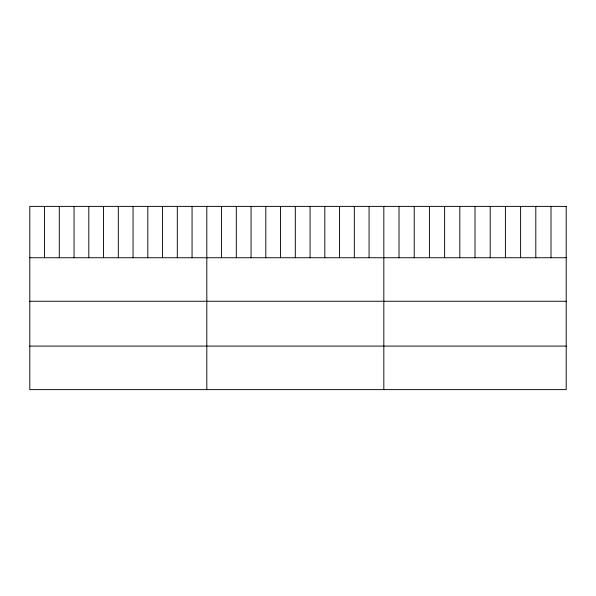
<?xml version="1.0" encoding="UTF-8"?>
<svg xmlns="http://www.w3.org/2000/svg" width="596" height="596" viewBox="0 0 596 596"><rect width="100%" height="100%" fill="white"/><g stroke="black" fill="none" stroke-linecap="round" stroke-linejoin="round"><path stroke-width="0.89" d="M29.8 257.74L566.2 257.74M29.8 301.256L566.2 301.256M29.8 346.09L566.2 346.09M551.002 206.387L551.002 257.74M535.804 206.387L535.804 257.74M520.606 206.387L520.606 257.74M505.408 206.387L505.408 257.74M490.21 206.387L490.21 257.74M475.012 206.387L475.012 257.74M459.814 206.387L459.814 257.74M444.616 206.387L444.616 257.74M429.418 206.387L429.418 257.74M414.22 206.387L414.22 257.74M399.022 206.387L399.022 257.74M383.824 206.387L383.824 389.613M369.073 206.387L369.073 257.74M354.322 206.387L354.322 257.74M339.571 206.387L339.571 257.74M324.82 206.387L324.82 257.74M310.069 206.387L310.069 257.74M295.318 206.387L295.318 257.74M280.567 206.387L280.567 257.74M265.816 206.387L265.816 257.74M251.065 206.387L251.065 257.74M236.314 206.387L236.314 257.74M221.563 206.387L221.563 257.74M206.812 206.387L206.812 389.613M192.061 206.387L192.061 257.74M177.31 206.387L177.31 257.74M162.559 206.387L162.559 257.74M147.808 206.387L147.808 257.74M133.057 206.387L133.057 257.74M118.306 206.387L118.306 257.74M103.555 206.387L103.555 257.74M88.804 206.387L88.804 257.74M74.053 206.387L74.053 257.74M59.302 206.387L59.302 257.74M44.551 206.387L44.551 257.74M566.2 206.387L29.8 206.387L29.8 389.613L566.2 389.613L566.2 206.387"/></g></svg>
